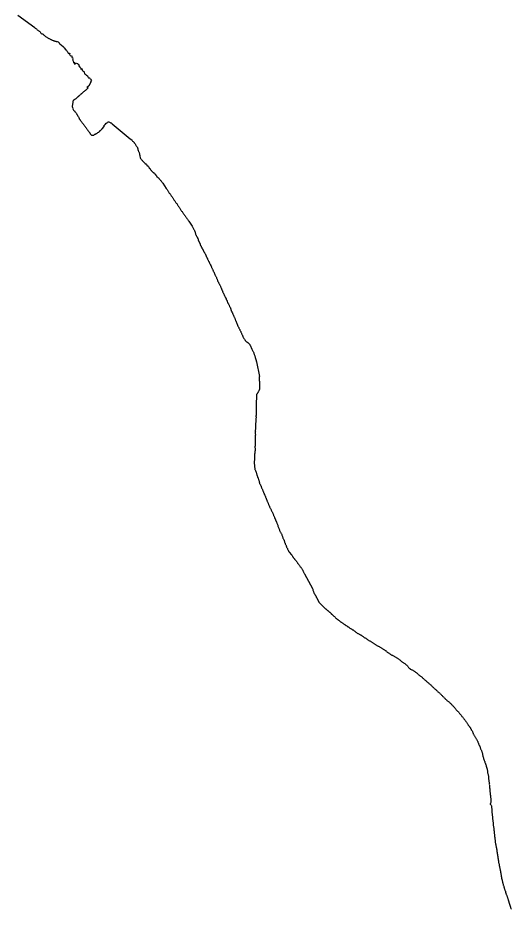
# Model space of a CAD drawing. Extents: x 226235 to 230811, y 317203 to 324386.
# Drawn here: x 228527 to 229522, y 318998 to 320794 of the extents above; entities that cross this region are included whole.
import ezdxf

# ---------------------------------------------------------------- set-up
doc = ezdxf.new("R2010")
doc.units = 0
doc.layers.add('LINE_FEATURE_', color=7, linetype='CONTINUOUS')

msp = doc.modelspace()

# ---------------------------------------------------------------- linework, layer by layer
at = {"layer": 'LINE_FEATURE_'}
msp.add_lwpolyline([(228527.181313, 320799.607355), (228561.185267, 320774.364979), (228561.993226, 320773.566031), (228563.651998, 320772.642466), (228564.5688, 320771.844926), (228565.491312, 320771.01032), (228566.344447, 320770.11689), (228567.298334, 320769.410141), (228568.305202, 320768.719577), (228569.385871, 320767.943903), (228570.377261, 320767.224865), (228571.302429, 320766.431975), (228572.298078, 320765.794915), (228572.768507, 320764.4169), (228573.487283, 320763.471051), (228574.501929, 320762.732706), (228575.579855, 320761.941957), (228576.982867, 320761.675655), (228578.090147, 320760.931121), (228578.929531, 320759.923854), (228579.997379, 320759.06893), (228580.971386, 320758.217577), (228582.105792, 320757.465844), (228583.013363, 320756.482497), (228584.44865, 320756.004558), (228585.449984, 320755.288436), (228586.451474, 320754.653757), (228587.434306, 320754.039645), (228588.426059, 320753.354557), (228589.383751, 320752.786504), (228590.537412, 320752.372682), (228591.476346, 320751.763165), (228592.473975, 320751.108982), (228593.564861, 320750.763162), (228594.494925, 320750.252768), (228595.247055, 320749.706939), (228596.194277, 320749.311858), (228597.246024, 320748.930043), (228598.215678, 320748.61723), (228599.0433, 320748.389782), (228599.884626, 320747.895066), (228600.674133, 320747.694626), (228601.288237, 320747.639726), (228601.600114, 320747.416355), (228602.061311, 320747.346866), (228602.795224, 320746.918519), (228603.649689, 320746.926592), (228604.223635, 320746.620783), (228604.801814, 320746.170953), (228605.312559, 320746.201394), (228605.631606, 320745.952106), (228606.123578, 320746.353729), (228606.70399, 320745.791685), (228607.256496, 320746.146187), (228608.060888, 320745.911729), (228608.763625, 320745.677207), (228609.16995, 320745.118245), (228609.434194, 320744.909054), (228609.572886, 320744.505643), (228610.233915, 320743.956294), (228610.593757, 320743.198162), (228610.970948, 320742.587599), (228611.587077, 320742.062671), (228611.973319, 320741.681276), (228618.609864, 320736.192995), (228619.12864, 320735.463574), (228619.725988, 320735.234536), (228620.031019, 320734.280686), (228621.087908, 320733.018854), (228621.275141, 320732.742396), (228622.343153, 320731.316383), (228622.889746, 320731.110305), (228623.759312, 320730.019991), (228624.256715, 320729.625675), (228624.966283, 320728.586592), (228625.980006, 320727.633138), (228626.926567, 320726.749285), (228627.44002, 320725.865488), (228627.695459, 320724.571758), (228628.435346, 320723.597575), (228628.450149, 320722.149184), (228631.136427, 320722.872862), (228632.236072, 320722.352767), (228631.479206, 320720.234467), (228632.324658, 320719.364963), (228633.028099, 320718.446335), (228633.706053, 320717.565485), (228635.300012, 320718.283061), (228636.249929, 320717.055476), (228635.797867, 320714.789589), (228636.487937, 320713.787857), (228637.854436, 320713.645022), (228637.503683, 320711.64155), (228637.820584, 320710.361674), (228638.266814, 320709.350697), (228638.399628, 320707.965298), (228638.858237, 320706.838152), (228639.157001, 320705.570644), (228639.477992, 320704.537231), (228639.716582, 320703.397638), (228642.295945, 320704.075556), (228641.647762, 320702.552468), (228641.505817, 320701.083025), (228645.636484, 320702.629038), (228646.8019, 320702.30228), (228648.370506, 320702.411291), (228648.541935, 320700.613939), (228649.794182, 320700.750276), (228649.91803, 320698.983844), (228651.183377, 320696.78081), (228651.964743, 320695.550145), (228650.440877, 320697.05652), (228653.896145, 320692.501604), (228654.492926, 320691.488985), (228655.144912, 320689.775764), (228656.042762, 320692.124278), (228656.882652, 320688.754108), (228657.753542, 320688.037472), (228658.423924, 320688.06734), (228659.166598, 320686.003856), (228659.994915, 320686.650175), (228660.854547, 320684.339834), (228661.55386, 320682.315132), (228662.193449, 320681.488678), (228663.973023, 320680.215515), (228664.863989, 320679.31693), (228665.606492, 320678.292601), (228666.666766, 320678.554351), (228667.572442, 320677.267545), (228668.08167, 320675.518016), (228668.881743, 320674.587536), (228669.986555, 320674.393877), (228670.668089, 320672.906745), (228671.553306, 320673.207095), (228672.329473, 320672.285235), (228673.266344, 320671.386571), (228674.208622, 320670.426315), (228674.802225, 320669.07109), (228675.468912, 320668.548283), (228674.044936, 320665.268376), (228674.14573, 320664.192708), (228670.325411, 320657.157439), (228670.047419, 320657.061596), (228669.32563, 320656.4781), (228668.764523, 320656.049317), (228668.345736, 320655.524548), (228668.231063, 320655.412177), (228668.304126, 320655.378278), (228666.587719, 320654.115374), (228667.086617, 320654.294878), (228667.572545, 320654.201389), (228668.373083, 320652.577493), (228667.807759, 320651.890162), (228667.187742, 320651.068217), (228666.39931, 320650.300733), (228665.913495, 320649.723956), (228665.253175, 320649.193554), (228664.363122, 320648.465626), (228663.712331, 320648.06713), (228662.983212, 320647.570778), (228662.269989, 320647.130186), (228661.536448, 320646.423501), (228660.860519, 320645.72569), (228659.900899, 320644.893808), (228659.061291, 320644.545144), (228658.351056, 320643.866306), (228657.520613, 320642.959374), (228656.770961, 320642.366406), (228655.925922, 320641.658288), (228655.049298, 320640.958624), (228654.68671, 320640.396731), (228653.908222, 320640.19206), (228653.469357, 320639.272742), (228652.721067, 320638.87499), (228652.431875, 320638.316913), (228651.735482, 320637.72616), (228650.7688, 320636.955419), (228650.272023, 320636.55678), (228649.599282, 320636.377632), (228649.275063, 320635.714457), (228648.623636, 320635.409848), (228648.517245, 320634.949213), (228648.055069, 320634.727894), (228647.731467, 320634.160544), (228647.182681, 320633.788106), (228646.599211, 320633.411144), (228646.104974, 320633.01566), (228645.5312, 320632.547083), (228645.079664, 320631.738045), (228644.324524, 320631.216941), (228643.777749, 320631.36272), (228643.164915, 320630.942014), (228642.61822, 320630.123854), (228641.880977, 320629.633076), (228641.324412, 320629.277653), (228640.80108, 320628.649363), (228640.099086, 320628.449842), (228639.821651, 320628.175362), (228639.462799, 320627.973365), (228639.262157, 320627.554654), (228638.872954, 320627.346837), (228638.561228, 320627.024756), (228638.385796, 320626.514989), (228638.015694, 320625.87706), (228638.097638, 320625.484102), (228637.829099, 320624.976458), (228637.997674, 320624.294198), (228636.741425, 320615.342147), (228637.053554, 320615.005518), (228637.223351, 320614.278113), (228637.552076, 320613.220379), (228638.044368, 320612.456806), (228638.451077, 320611.369799), (228638.426394, 320610.572883), (228638.705199, 320609.656922), (228638.996863, 320609.206101), (228639.495566, 320608.386893), (228640.053028, 320607.705549), (228640.675727, 320607.09658), (228641.207414, 320606.660005), (228641.666169, 320605.707628), (228642.27081, 320605.159007), (228642.943341, 320604.596184), (228643.484397, 320603.904365), (228644.13185, 320603.219718), (228644.912444, 320602.393358), (228645.382935, 320601.511896), (228646.058971, 320599.506063), (228646.651531, 320598.691661), (228647.229605, 320597.912832), (228647.675023, 320597.123673), (228648.201098, 320596.243307), (228648.798876, 320595.382464), (228649.332313, 320594.534791), (228649.870998, 320593.625769), (228650.434873, 320592.700113), (228650.772658, 320591.752036), (228651.122336, 320590.980341), (228651.30278, 320590.184064), (228651.97642, 320589.773789), (228652.542887, 320589.052226), (228653.073117, 320588.188212), (228653.70111, 320587.252678), (228654.224426, 320586.397878), (228654.781746, 320585.495066), (228655.423704, 320584.627308), (228655.977545, 320583.785631), (228656.585404, 320582.912715), (228657.279974, 320582.097543), (228658.088962, 320581.27632), (228658.913769, 320580.348509), (228659.685419, 320579.352043), (228660.304798, 320578.549937), (228660.967412, 320577.614516), (228661.660731, 320576.768645), (228662.304891, 320575.969119), (228662.912257, 320574.967033), (228663.610003, 320574.044867), (228664.426976, 320573.164489), (228665.198141, 320572.319299), (228665.972737, 320571.298259), (228666.644244, 320570.320276), (228667.167223, 320569.281573), (228667.684918, 320568.352712), (228668.380147, 320567.375739), (228669.022097, 320566.48704), (228669.609012, 320565.625222), (228670.158584, 320564.884675), (228670.900534, 320563.980022), (228671.721557, 320562.990596), (228672.153275, 320562.219862), (228672.598239, 320561.416644), (228673.025803, 320560.773276), (228673.75649, 320559.752418), (228674.328665, 320559.137988), (228674.833601, 320558.636442), (228675.535163, 320557.980864), (228680.111674, 320557.851483), (228680.79908, 320558.453676), (228681.460953, 320559.349582), (228682.55029, 320559.525198), (228683.624779, 320560.010618), (228684.599468, 320560.131537), (228685.36822, 320560.799075), (228686.344546, 320561.100944), (228687.315029, 320561.490795), (228688.073073, 320562.235738), (228688.812434, 320562.955616), (228689.628942, 320563.602876), (228690.551549, 320564.064029), (228691.492521, 320564.912624), (228691.935754, 320565.386736), (228692.403817, 320565.935607), (228692.68215, 320566.304179), (228693.31529, 320566.507048), (228693.412825, 320567.162241), (228693.861785, 320567.240954), (228694.034441, 320567.508446), (228694.511745, 320567.571282), (228694.458745, 320567.788769), (228697.075559, 320570.743812), (228701.173378, 320575.093462), (228700.945306, 320575.942128), (228701.229254, 320576.71417), (228701.452722, 320577.690917), (228702.047172, 320578.205571), (228702.586539, 320578.620768), (228703.00594, 320579.226208), (228703.504378, 320579.625459), (228703.85277, 320580.00638), (228705.512216, 320581.662781), (228706.231275, 320582.138501), (228707.000966, 320582.89118), (228707.762953, 320583.680471), (228708.578357, 320584.24689), (228709.631909, 320584.41538), (228710.794945, 320584.300815), (228711.890225, 320583.850431), (228713.062875, 320583.342316), (228714.27696, 320582.884719), (228715.542404, 320582.265748), (228717.183707, 320580.367827), (228753.919829, 320550.129304), (228756.869298, 320548.470534), (228757.216414, 320547.782498), (228757.653715, 320546.686352), (228758.590637, 320545.82246), (228759.421985, 320545.098362), (228760.437398, 320544.286623), (228761.419414, 320543.240289), (228762.055089, 320542.235811), (228762.881902, 320541.235413), (228763.6319, 320540.327163), (228764.264296, 320539.22321), (228764.747988, 320538.225427), (228765.364449, 320537.292885), (228766.053929, 320536.377075), (228766.768983, 320535.498392), (228767.367632, 320534.590097), (228767.874126, 320533.676382), (228768.169348, 320532.709637), (228768.596308, 320531.763092), (228768.844862, 320530.70667), (228769.065742, 320529.587756), (228769.403495, 320528.293265), (228769.825447, 320527.534612), (228769.944558, 320526.691172), (228770.190072, 320525.792307), (228770.610513, 320524.818471), (228771.21077, 320523.930101), (228771.700376, 320522.924655), (228772.026717, 320521.866018), (228772.331686, 320520.887085), (228772.62774, 320519.891007), (228772.789602, 320518.916877), (228772.759504, 320518.051993), (228772.904228, 320517.274508), (228773.080599, 320516.568), (228773.007139, 320515.963169), (228773.612816, 320511.847274), (228774.22072, 320511.001519), (228774.975486, 320510.144897), (228775.840128, 320509.176227), (228776.785476, 320508.269266), (228777.721264, 320507.204349), (228778.578598, 320506.173185), (228779.503601, 320505.138156), (228780.474136, 320504.168851), (228781.393633, 320503.089105), (228782.311394, 320502.017987), (228783.418894, 320501.971476), (228784.221544, 320499.973878), (228785.364591, 320500.07038), (228786.338393, 320499.28911), (228786.971949, 320496.849395), (228787.930782, 320495.848421), (228789.120654, 320496.18951), (228789.962244, 320495.276744), (228790.745765, 320494.35361), (228791.271434, 320493.614886), (228791.951923, 320491.211916), (228793.1078, 320491.287062), (228793.860243, 320489.13606), (228794.914811, 320488.083484), (228795.848002, 320487.103981), (228796.741969, 320486.207035), (228797.627042, 320485.489395), (228798.306537, 320484.854913), (228798.655194, 320484.11319), (228799.100039, 320483.391404), (228799.736427, 320482.897976), (228800.345819, 320482.304417), (228800.885261, 320481.697147), (228801.659517, 320482.179999), (228802.473878, 320481.298878), (228803.31078, 320480.42972), (228803.762615, 320478.551191), (228804.440656, 320477.744206), (228805.335247, 320478.037067), (228805.944085, 320477.284056), (228806.409179, 320476.470154), (228806.873668, 320475.534971), (228807.420684, 320474.008574), (228808.251665, 320474.02362), (228808.892118, 320473.270931), (228809.714165, 320472.600876), (228810.523416, 320471.932385), (228811.213032, 320471.154054), (228811.772741, 320470.285086), (228812.535284, 320469.387217), (228813.386999, 320468.494281), (228814.300644, 320467.520536), (228815.146088, 320466.617132), (228816.053201, 320465.561643), (228816.861005, 320464.47394), (228817.630356, 320463.427375), (228818.124222, 320462.323972), (228818.898619, 320461.557423), (228819.641348, 320460.84236), (228826.503226, 320450.058201), (228827.301353, 320449.133817), (228828.198043, 320448.067702), (228828.92431, 320446.943542), (228829.705006, 320445.85441), (228830.511406, 320444.720782), (228831.127504, 320443.525291), (228831.708012, 320442.314608), (228832.444234, 320441.17889), (228833.399667, 320440.173425), (228834.320642, 320439.115433), (228835.179135, 320438.002913), (228835.945131, 320436.867138), (228836.667167, 320435.739896), (228837.308289, 320434.545626), (228838.077725, 320433.464147), (228838.895018, 320432.373976), (228839.733506, 320431.28023), (228840.503453, 320430.116944), (228841.228539, 320428.979764), (228841.945292, 320427.802315), (228842.714039, 320426.62981), (228843.426848, 320425.413517), (228844.113526, 320424.239938), (228844.890158, 320423.091021), (228845.715825, 320421.992184), (228846.600247, 320420.881769), (228847.561337, 320419.850665), (228848.326706, 320418.638428), (228849.102703, 320417.422617), (228849.812849, 320416.211271), (228850.603372, 320415.048274), (228851.364614, 320413.855763), (228852.216717, 320412.683926), (228853.048996, 320411.549735), (228853.814831, 320410.388525), (228854.571493, 320409.216465), (228855.241026, 320408.057016), (228855.967959, 320406.936742), (228856.681405, 320405.837776), (228857.486776, 320404.772077), (228858.339966, 320403.706809), (228859.093343, 320402.644705), (228859.768766, 320401.600998), (228860.28122, 320400.510395), (228860.941602, 320399.567267), (228861.558461, 320398.601774), (228862.454163, 320397.745457), (228863.20059, 320396.89346), (228863.790528, 320395.924857), (228864.390344, 320394.912072), (228864.957168, 320393.915983), (228865.764286, 320393.105705), (228866.334089, 320392.098975), (228866.94264, 320391.105601), (228867.68125, 320390.164871), (228868.36195, 320389.21283), (228869.016568, 320388.270216), (228869.728385, 320387.281981), (228870.386054, 320386.342272), (228871.013298, 320385.491772), (228871.708596, 320384.790193), (228872.219484, 320384.202131), (228878.923977, 320374.609628), (228882.318458, 320367.857601), (228882.648672, 320366.771759), (228883.065612, 320365.817106), (228883.549531, 320365.112038), (228884.119555, 320364.511037), (228884.177443, 320363.806897), (228884.259021, 320363.566413), (228884.676099, 320362.433041), (228884.814301, 320361.724106), (228884.962099, 320360.892321), (228885.342799, 320359.906405), (228885.518322, 320359.043237), (228885.621082, 320358.150163), (228885.895347, 320357.228142), (228886.434847, 320356.347789), (228886.966585, 320355.293896), (228887.423847, 320354.523431), (228887.854805, 320353.673148), (228888.35617, 320352.927483), (228888.840554, 320352.174278), (228889.213337, 320351.302809), (228889.622282, 320350.44265), (228890.177593, 320349.781954), (228890.475325, 320349.011228), (228890.692306, 320348.113324), (228890.89731, 320347.210995), (228894.733889, 320338.137497), (228894.661375, 320337.587423), (228894.925016, 320336.9794), (228895.171367, 320336.207857), (228895.640476, 320335.486714), (228896.183627, 320334.87748), (228896.568367, 320334.185709), (228896.606822, 320333.561303), (228897.012822, 320333.003345), (228897.19833, 320332.43557), (228897.571853, 320331.829371), (228897.95949, 320331.348346), (228898.247675, 320330.595449), (228898.431089, 320329.91244), (228898.976618, 320329.366718), (228899.409612, 320328.795634), (228899.699334, 320328.135195), (228900.218413, 320327.525057), (228900.666168, 320326.831106), (228900.94945, 320325.935072), (228901.177638, 320325.039323), (228901.73537, 320324.421646), (228902.249302, 320323.626538), (228902.454515, 320322.807515), (228902.877309, 320322.010124), (228903.377667, 320321.313567), (228903.651768, 320320.545833), (228904.149275, 320319.762018), (228904.696855, 320318.905991), (228905.243826, 320318.073237), (228905.688922, 320317.185693), (228906.068, 320316.272411), (228906.331666, 320315.290144), (228906.771922, 320314.421465), (228907.19051, 320313.502118), (228907.557579, 320312.601727), (228907.964217, 320311.725169), (228908.535039, 320310.854179), (228908.979834, 320309.947731), (228909.394682, 320309.070181), (228909.804429, 320308.114432), (228910.301282, 320307.135853), (228910.811662, 320306.141184), (228911.23443, 320305.188265), (228911.682064, 320304.237232), (228912.116952, 320303.280497), (228912.663392, 320302.40696), (228913.211096, 320301.520313), (228913.568575, 320300.611885), (228913.910947, 320299.659398), (228914.509519, 320298.822756), (228915.075961, 320297.964327), (228915.545035, 320297.133842), (228915.882496, 320296.177226), (228916.233211, 320295.127607), (228916.671242, 320294.187187), (228917.081574, 320293.208313), (228917.41694, 320292.341115), (228917.846956, 320291.372636), (228918.358587, 320290.364103), (228918.878234, 320289.395221), (228919.239261, 320288.5084), (228919.616101, 320287.54125), (228920.057532, 320286.627454), (228920.664306, 320285.742793), (228921.091769, 320284.781385), (228921.260565, 320283.826067), (228921.690869, 320282.888459), (228922.291148, 320282.010968), (228922.786137, 320281.141803), (228923.202891, 320280.251471), (228923.503194, 320279.244828), (228923.836098, 320278.194773), (228924.318627, 320277.178011), (228924.918181, 320276.227397), (228925.362387, 320275.203503), (228925.819436, 320274.10579), (228926.341404, 320273.04664), (228927.030834, 320272.041205), (228927.572769, 320270.99191), (228927.941288, 320269.932213), (228928.286568, 320268.887637), (228928.769916, 320267.787379), (228929.122539, 320266.725276), (228929.441281, 320265.90655), (228929.687033, 320264.9711), (228929.935209, 320264.029156), (228930.51685, 320263.165324), (228930.97462, 320262.293947), (228931.436837, 320261.392994), (228931.944089, 320260.435837), (228932.452547, 320259.407269), (228932.97411, 320258.454418), (228933.543624, 320257.553348), (228933.943056, 320256.601128), (228934.416209, 320255.652691), (228934.92197, 320254.680839), (228935.511749, 320253.716822), (228935.898066, 320252.692643), (228936.197425, 320251.64155), (228936.490338, 320250.639085), (228936.966422, 320249.666738), (228937.525289, 320248.652049), (228937.978501, 320247.683211), (228938.289855, 320246.754381), (228938.756439, 320245.923624), (228939.256079, 320244.967201), (228939.593523, 320243.952603), (228939.940688, 320242.973257), (228940.325164, 320241.911128), (228940.700371, 320240.877205), (228941.262527, 320239.969738), (228941.727849, 320239.076425), (228942.227762, 320238.236667), (228942.600848, 320237.279112), (228943.077559, 320236.393278), (228943.379241, 320235.447354), (228943.675004, 320234.686656), (228944.069773, 320233.896039), (228944.672383, 320233.191794), (228945.02271, 320232.346922), (228945.18288, 320231.59169), (228945.451097, 320230.914134), (228945.77727, 320230.387347), (228946.228805, 320229.802445), (228946.780675, 320229.266857), (228947.228625, 320228.550948), (228947.250534, 320227.741572), (228947.530634, 320226.910362), (228948.057122, 320226.122386), (228948.510785, 320225.373883), (228948.747187, 320224.58827), (228948.986747, 320223.708828), (228949.231808, 320223.015788), (228949.442529, 320222.352418), (228949.617314, 320221.527568), (228950.102663, 320220.841786), (228950.549761, 320220.143337), (228950.875973, 320219.484133), (228951.374252, 320218.715145), (228951.772625, 320217.891455), (228952.008366, 320217.126862), (228952.430841, 320216.29294), (228952.943378, 320215.433774), (228953.338815, 320214.436048), (228953.610145, 320213.549593), (228954.005022, 320212.634372), (228954.58772, 320211.68491), (228955.239706, 320210.765152), (228955.677817, 320209.724543), (228956.045369, 320208.661672), (228956.385534, 320207.609811), (228956.86332, 320206.690306), (228956.906282, 320205.709409), (228957.216566, 320204.851217), (228957.609817, 320204.165842), (228957.95566, 320203.287113), (228958.504571, 320202.40915), (228958.913751, 320201.465566), (228959.195681, 320200.527383), (228959.680094, 320199.619453), (228960.283215, 320198.712711), (228960.667813, 320197.790371), (228960.91695, 320196.806419), (228961.319224, 320195.89966), (228961.814946, 320195.094488), (228962.30755, 320194.129376), (228962.644062, 320193.059964), (228962.95541, 320192.117231), (228963.490377, 320191.071593), (228963.999255, 320190.12885), (228964.482833, 320189.184601), (228964.807163, 320188.192486), (228965.157333, 320187.208789), (228965.574484, 320186.175383), (228966.009047, 320185.15931), (228966.190103, 320184.153191), (228966.530248, 320183.162803), (228967.0592, 320182.233471), (228967.556836, 320181.383595), (228967.913187, 320180.523465), (228968.055947, 320179.74431), (228968.454298, 320178.937413), (228968.912692, 320178.072967), (228969.245831, 320177.155056), (228969.537536, 320176.260966), (228969.943273, 320175.404621), (228970.396323, 320174.528997), (228970.775871, 320173.734537), (228971.040196, 320172.841375), (228971.538235, 320171.980173), (228972.148841, 320171.07563), (228972.585834, 320170.091723), (228973.035441, 320169.020945), (228973.491745, 320167.95133), (228973.983666, 320166.9689), (228974.573773, 320165.959361), (228975.040362, 320164.98328), (228975.486546, 320164.004809), (228975.93842, 320162.988348), (228976.462929, 320161.998161), (228976.973674, 320160.98047), (228977.522835, 320159.966771), (228977.947153, 320158.865563), (228978.323705, 320157.775525), (228978.877003, 320156.652446), (228979.496953, 320155.651882), (228980.00795, 320154.597261), (228980.414522, 320153.507447), (228980.775966, 320152.379478), (228981.198066, 320151.321607), (228981.701992, 320150.348856), (228982.350575, 320149.349274), (228982.909102, 320148.371111), (228983.432631, 320147.368007), (228983.985987, 320146.443293), (228984.590746, 320145.688874), (228985.204949, 320144.95511), (228985.850911, 320144.178367), (228986.313973, 320143.386983), (228986.991497, 320142.699589), (228987.741523, 320142.224026), (228988.311898, 320141.705866), (228988.84804, 320141.374768), (228989.477807, 320141.038297), (228989.777283, 320140.557379), (228989.92547, 320140.546011), (228989.931215, 320140.529572), (228990.111923, 320140.446987), (228990.561212, 320139.915706), (228991.25989, 320139.280127), (228992.170415, 320138.571626), (228993.096299, 320137.695691), (228993.976167, 320136.740908), (228994.645461, 320135.93625), (228995.089692, 320135.28449), (228995.572028, 320134.816724), (228995.709862, 320134.780674), (228999.066327, 320126.629916), (228999.834817, 320125.500149), (229000.558636, 320124.22704), (229001.195822, 320122.891972), (229001.711169, 320121.620647), (229002.187982, 320120.549947), (229002.718681, 320119.214411), (229002.935485, 320117.934617), (229003.355851, 320116.828345), (229003.856189, 320115.636455), (229004.342403, 320114.492968), (229004.876382, 320113.34526), (229005.340605, 320112.278695), (229005.643148, 320111.20305), (229005.788072, 320110.150931), (229005.910795, 320109.142371), (229006.07009, 320108.161886), (229006.406198, 320107.238476), (229006.842369, 320106.28998), (229007.181402, 320105.374364), (229007.473028, 320104.378668), (229007.730309, 320103.476635), (229007.95503, 320102.167033), (229008.214402, 320101.440656), (229008.121752, 320102.061064), (229008.090465, 320100.917536), (229014.42538, 320071.630251), (229013.52569, 320071.377321), (229013.573242, 320070.020388), (229013.610356, 320068.795586), (229013.72082, 320067.584521), (229013.886235, 320066.380246), (229013.808401, 320065.221294), (229013.77216, 320064.267385), (229014.069282, 320063.080386), (229014.308036, 320062.125429), (229014.177298, 320060.981634), (229014.107486, 320059.839402), (229014.241767, 320058.756734), (229014.319307, 320057.646079), (229014.22538, 320056.536447), (229014.245129, 320055.410285), (229014.394399, 320054.390472), (229014.290967, 320053.330633), (229014.145097, 320052.354545), (229014.237934, 320051.482293), (229014.262283, 320050.479377), (229014.294979, 320049.688733), (229014.516443, 320048.925121), (229014.512099, 320048.159514), (229014.473928, 320047.297745), (229014.435761, 320046.432006), (229014.197151, 320045.556519), (229013.810129, 320044.79803), (229013.693621, 320043.862533), (229013.271746, 320043.020069), (229012.784074, 320042.352572), (229012.45398, 320041.625361), (229012.068143, 320040.75029), (229011.701104, 320039.908569), (229011.302743, 320039.054111), (229010.906797, 320038.328308), (229010.323352, 320037.929629), (229009.768403, 320037.312452), (229009.39148, 320036.500689), (229009.003191, 320035.82071), (229008.561579, 320035.187836), (229008.375552, 320034.407004), (229008.231561, 320033.552695), (229008.077314, 320032.706236), (229008.049863, 320031.726618), (229008.198068, 320030.673319), (229008.213986, 320029.519618), (229008.183706, 320028.396219), (229008.244698, 320027.309783), (229008.1668, 320026.238134), (229008.14075, 320025.216996), (229008.131937, 320024.225604), (229008.006047, 320023.153791), (229007.844313, 320022.202056), (229007.852214, 320021.257171), (229007.894537, 320020.437408), (229007.809027, 320019.535262), (229007.846343, 320018.659857), (229007.949287, 320017.693544), (229007.835805, 320016.886268), (229007.675985, 320016.252927), (229007.681728, 320015.473475), (229007.628321, 320014.743328), (229007.675016, 320013.998211), (229007.782999, 320013.422652), (229007.761694, 320012.762596), (229007.82826, 320012.117809), (229007.938843, 320011.409276), (229007.849761, 320010.656612), (229007.740812, 320010.195212), (229007.810832, 320009.699973), (229007.65064, 320008.977845), (229007.415916, 320008.183572), (229007.477981, 320007.353883), (229007.678732, 320006.495432), (229007.768115, 320005.62482), (229007.748948, 320004.70172), (229007.78452, 320003.767001), (229007.777177, 320002.825793), (229007.629138, 320001.824022), (229007.54461, 320000.806335), (229007.635379, 319999.848744), (229007.674313, 319998.939367), (229007.568642, 319998.103233), (229007.603404, 319997.200104), (229007.692431, 319996.143131), (229007.615221, 319995.519677), (229007.58612, 319994.628394), (229007.562403, 319993.701676), (229007.374401, 319993.073849), (229007.259522, 319992.17789), (229007.260666, 319991.087699), (229007.46496, 319990.145507), (229007.483267, 319989.056112), (229007.43661, 319988.054137), (229007.2166, 319987.053348), (229007.191442, 319985.981043), (229007.288272, 319984.997315), (229007.244198, 319984.011823), (229007.068541, 319982.986775), (229007.065803, 319981.951354), (229007.105337, 319980.862136), (229006.974766, 319979.858868), (229006.702543, 319978.7582), (229006.55968, 319977.673952), (229006.622746, 319976.549023), (229006.656348, 319975.515277), (229006.55754, 319974.548328), (229006.465055, 319973.590366), (229006.453111, 319972.476464), (229006.482624, 319971.443574), (229006.466186, 319970.425039), (229006.337731, 319969.380345), (229006.301737, 319968.241039), (229006.379953, 319967.051094), (229006.243908, 319965.922751), (229006.146921, 319964.796563), (229005.956741, 319963.668454), (229005.867383, 319962.530136), (229005.911536, 319961.366303), (229006.027561, 319960.192287), (229005.963439, 319959.070074), (229005.972777, 319957.995517), (229005.880494, 319956.886226), (229005.945729, 319955.703666), (229006.12235, 319954.557847), (229006.030349, 319953.521424), (229005.906027, 319952.581988), (229005.939007, 319951.506783), (229005.810839, 319950.357351), (229005.864607, 319949.268881), (229005.857147, 319948.187859), (229005.816451, 319947.125939), (229005.732118, 319946.001716), (229005.850515, 319944.814058), (229005.788541, 319943.681168), (229005.653507, 319942.590658), (229005.619906, 319941.423351), (229005.6775, 319940.249182), (229005.806783, 319939.069195), (229005.809796, 319937.923784), (229005.758097, 319936.756319), (229005.571601, 319935.619735), (229005.488078, 319934.544185), (229005.514609, 319933.52277), (229005.545474, 319932.561475), (229005.492046, 319931.433645), (229005.229985, 319930.387862), (229005.185505, 319929.329999), (229005.292768, 319928.342184), (229005.454541, 319927.292006), (229005.642236, 319926.253264), (229005.567151, 319925.196961), (229005.515562, 319924.151179), (229005.57749, 319923.227035), (229005.508117, 319922.097774), (229005.320825, 319921.113305), (229005.165052, 319920.069049), (229005.089289, 319918.950172), (229005.04659, 319917.854789), (229004.859928, 319916.718008), (229004.60982, 319915.64381), (229004.457709, 319914.551833), (229004.411814, 319913.474531), (229004.513362, 319912.422386), (229004.496232, 319911.361242), (229004.438355, 319910.42404), (229004.350135, 319909.39774), (229004.320454, 319908.38), (229004.240163, 319907.320519), (229004.042455, 319906.370317), (229004.128964, 319905.325883), (229004.20536, 319904.195968), (229004.183146, 319903.129735), (229004.084016, 319902.128951), (229003.965428, 319901.055368), (229004.001436, 319899.887096), (229003.990635, 319898.760002), (229004.001201, 319897.657221), (229003.964897, 319896.561399), (229003.945115, 319895.398446), (229004.024333, 319894.345423), (229004.148002, 319893.127271), (229004.156871, 319891.949755), (229004.061975, 319890.792979), (229004.160665, 319889.666981), (229004.369133, 319888.559069), (229004.775978, 319887.453059), (229005.066207, 319886.360957), (229005.167816, 319885.294459), (229005.276127, 319884.247611), (229005.628982, 319883.182372), (229006.095211, 319882.194636), (229006.619364, 319881.235558), (229007.062496, 319880.216186), (229007.409125, 319879.192443), (229007.763135, 319878.18929), (229008.058217, 319877.058163), (229008.280165, 319876.04469), (229008.624977, 319875.116523), (229008.909479, 319874.017259), (229009.266342, 319872.972725), (229009.705271, 319872.120653), (229009.99623, 319871.137384), (229010.210202, 319870.13042), (229010.555234, 319869.066124), (229011.062963, 319868.037446), (229011.57501, 319867.076209), (229011.901905, 319865.996211), (229012.124706, 319864.908329), (229012.415916, 319863.803148), (229012.817621, 319862.802017), (229013.245556, 319861.763577), (229013.446132, 319860.702062), (229013.642533, 319859.638467), (229013.968431, 319858.608281), (229014.353128, 319857.661678), (229014.493702, 319856.779347), (229014.753895, 319855.870242), (229015.210578, 319854.980438), (229015.845755, 319854.208861), (229016.408582, 319853.238255), (229016.700206, 319852.29199), (229017.058134, 319851.283157), (229017.53011, 319850.320987), (229018.003161, 319849.269084), (229018.265172, 319848.236122), (229018.632849, 319847.247029), (229019.121295, 319846.182783), (229019.661605, 319845.209391), (229020.140405, 319844.142495), (229020.505432, 319843.103405), (229020.948393, 319842.036531), (229021.302277, 319841.007493), (229021.82557, 319839.926941), (229022.382733, 319838.878946), (229022.808917, 319837.723225), (229023.105385, 319836.674974), (229023.503862, 319835.734823), (229023.949701, 319834.804986), (229024.486978, 319833.879137), (229025.012474, 319832.810545), (229025.452138, 319831.691816), (229025.8713, 319830.566741), (229026.370616, 319829.498446), (229026.796144, 319828.490692), (229027.208978, 319827.379554), (229027.561389, 319826.310573), (229027.948251, 319825.078106), (229028.293473, 319823.973021), (229028.87165, 319823.019928), (229029.375698, 319822.032649), (229029.73072, 319820.999033), (229030.086473, 319819.835431), (229030.464522, 319818.731563), (229031.017537, 319817.710934), (229031.5675, 319816.645983), (229031.998543, 319815.621944), (229032.432104, 319814.504413), (229032.895878, 319813.37812), (229033.427644, 319812.220375), (229033.936928, 319811.112757), (229034.45816, 319810.036447), (229034.894809, 319808.872096), (229035.372074, 319807.618256), (229035.94499, 319806.452323), (229036.568383, 319805.309752), (229037.121088, 319804.211498), (229037.726386, 319803.111144), (229038.217714, 319801.968036), (229038.599276, 319800.849695), (229039.172736, 319799.766199), (229039.836669, 319798.720984), (229040.42611, 319797.510776), (229040.972364, 319796.395687), (229041.477008, 319795.226273), (229041.984032, 319794.059346), (229042.408782, 319792.894087), (229042.855434, 319791.799871), (229043.424229, 319790.667827), (229043.990032, 319789.519765), (229044.509562, 319788.403843), (229044.94112, 319787.245084), (229048.72101, 319778.223938), (229049.071645, 319777.046945), (229049.498994, 319775.843279), (229049.994083, 319774.622993), (229050.601824, 319773.413379), (229051.103842, 319772.225297), (229051.45115, 319771.038804), (229051.710572, 319769.82885), (229052.146006, 319768.654243), (229052.705258, 319767.468144), (229053.145611, 319766.240068), (229053.558272, 319765.007022), (229053.96099, 319763.834945), (229054.451663, 319762.592936), (229054.944386, 319761.338931), (229055.442786, 319760.051101), (229055.994118, 319758.834271), (229056.714287, 319757.676158), (229057.399311, 319756.609525), (229058.133216, 319755.463636), (229058.706753, 319754.299487), (229059.137536, 319753.111756), (229059.59315, 319751.90039), (229060.146142, 319750.683541), (229060.65375, 319749.503004), (229060.982111, 319748.328889), (229061.322416, 319747.158626), (229061.770035, 319746.049406), (229062.337632, 319744.8756), (229062.921334, 319743.737633), (229063.458884, 319742.646485), (229063.943513, 319741.485311), (229064.339488, 319740.319), (229064.668022, 319739.080728), (229065.077009, 319737.852895), (229065.582759, 319736.713908), (229065.954595, 319735.473831), (229066.302328, 319734.373792), (229066.655097, 319733.243208), (229067.270356, 319732.184194), (229067.857463, 319731.059636), (229068.410105, 319730.038601), (229068.842682, 319729.017199), (229069.169801, 319727.927592), (229069.536786, 319726.8229), (229070.035894, 319725.763228), (229070.551233, 319724.769088), (229070.953799, 319723.762162), (229071.319525, 319722.847076), (229071.912693, 319721.903764), (229072.348546, 319720.996787), (229072.74868, 319720.22236), (229073.027459, 319719.421394), (229073.450992, 319718.740128), (229073.979249, 319718.35295), (229074.353083, 319717.699227), (229079.12091, 319712.187483), (229079.685883, 319711.527339), (229080.183245, 319710.706371), (229080.68289, 319709.817163), (229081.245809, 319709.124203), (229081.882654, 319708.467635), (229082.224761, 319707.756656), (229082.558853, 319707.026583), (229083.233731, 319706.473068), (229083.905962, 319705.8258), (229084.340108, 319705.071727), (229084.757, 319704.333731), (229085.298637, 319703.672827), (229085.880136, 319703.040749), (229086.47444, 319702.364017), (229087.019311, 319701.560128), (229087.641573, 319700.726652), (229088.477432, 319699.89647), (229089.283072, 319699.063196), (229089.863756, 319698.24896), (229090.469567, 319697.318031), (229090.889857, 319696.393386), (229091.296731, 319695.53549), (229091.851131, 319694.813377), (229092.574116, 319694.174963), (229093.374868, 319693.524471), (229094.048355, 319692.685446), (229094.680643, 319691.640496), (229095.354599, 319690.585046), (229095.947221, 319689.529917), (229096.694342, 319688.400993), (229097.539864, 319687.379002), (229098.262738, 319686.334272), (229098.956839, 319685.307279), (229099.570898, 319684.294521), (229100.198671, 319683.325846), (229100.860088, 319682.31705), (229101.54426, 319681.348401), (229102.104017, 319680.334428), (229102.53008, 319679.237796), (229102.91892, 319678.141853), (229103.455853, 319677.043653), (229104.107095, 319675.960865), (229104.667363, 319675.085244), (229105.261688, 319673.769835), (229121.251788, 319644.317897), (229121.638981, 319643.281465), (229122.00397, 319642.193247), (229122.175928, 319641.003698), (229122.524491, 319639.933031), (229123.024227, 319638.723184), (229123.371611, 319637.57591), (229123.784306, 319636.514308), (229124.24756, 319635.485984), (229124.715795, 319634.49835), (229125.263798, 319633.633858), (229125.837376, 319632.910121), (229126.280649, 319632.022596), (229126.914781, 319631.147121), (229127.459593, 319630.496375), (229127.826003, 319629.676616), (229128.228716, 319628.863539), (229128.548465, 319628.025622), (229128.795869, 319627.219126), (229129.126385, 319626.440961), (229129.747305, 319625.73609), (229130.291566, 319624.894988), (229130.475384, 319624.132978), (229130.908722, 319623.664899), (229131.049978, 319623.062923), (229131.418733, 319622.517794), (229131.735773, 319621.838911), (229131.93889, 319621.100331), (229132.395523, 319620.468983), (229132.728287, 319619.843465), (229133.08733, 319619.096182), (229133.57415, 319618.379368), (229134.051429, 319617.736742), (229134.247953, 319617.120388), (229134.432536, 319616.881532), (229134.376429, 319616.829907), (229134.400386, 319616.759662), (229134.34083, 319616.752781), (229146.742269, 319604.396755), (229147.303377, 319603.790424), (229147.954722, 319603.304024), (229148.50422, 319602.728076), (229149.164782, 319602.137809), (229149.843383, 319601.667853), (229150.347208, 319601.197575), (229150.925789, 319600.762577), (229151.586075, 319600.393265), (229152.152401, 319599.880599), (229152.740456, 319599.320589), (229153.405453, 319598.872533), (229153.955509, 319598.295129), (229154.640319, 319597.60266), (229155.297958, 319597.066254), (229155.993871, 319596.534827), (229156.654616, 319595.843059), (229157.431723, 319595.233213), (229158.250122, 319594.778358), (229158.676892, 319594.05004), (229159.189118, 319593.323033), (229159.730407, 319592.79464), (229160.31722, 319592.51636), (229160.916228, 319591.975814), (229161.666725, 319591.453206), (229162.533189, 319590.953964), (229163.255392, 319590.272722), (229163.912071, 319589.542613), (229164.568942, 319588.685322), (229165.372245, 319587.967059), (229166.077371, 319587.230527), (229166.711598, 319586.437645), (229167.486343, 319585.661478), (229168.04728, 319584.956278), (229168.504789, 319584.600566), (229169.081732, 319584.126592), (229169.827641, 319583.895695), (229170.47752, 319583.405679), (229170.834897, 319582.588266), (229171.545116, 319582.236693), (229172.381108, 319581.820597), (229173.099368, 319581.190064), (229173.881448, 319580.606042), (229174.785396, 319580.078655), (229175.59216, 319579.478454), (229176.351491, 319578.811053), (229177.121845, 319578.150034), (229177.964637, 319577.569784), (229178.832028, 319576.91213), (229179.631123, 319576.330606), (229180.484498, 319575.658722), (229181.349101, 319575.050667), (229182.283383, 319574.499817), (229183.222697, 319573.907229), (229184.08645, 319573.297523), (229184.837753, 319572.618354), (229185.579001, 319572.048514), (229186.356188, 319571.737402), (229187.104386, 319571.128745), (229187.80048, 319570.531021), (229188.669329, 319570.146594), (229189.438226, 319569.609732), (229190.213345, 319569.024322), (229191.089205, 319568.528317), (229191.984652, 319568.096765), (229192.784437, 319567.521136), (229193.633022, 319566.911952), (229194.532632, 319566.370119), (229195.472477, 319565.866826), (229196.039568, 319565.168315), (229196.841894, 319564.536765), (229197.573223, 319564.001349), (229198.114328, 319563.841035), (229198.647038, 319563.573393), (229199.488359, 319563.099939), (229200.283821, 319562.708837), (229200.859503, 319562.236206), (229201.517564, 319561.64179), (229202.172748, 319561.215852), (229203.020638, 319560.843339), (229203.690285, 319560.20865), (229204.539996, 319559.536614), (229205.478939, 319559.074703), (229206.44856, 319558.671441), (229207.316453, 319558.077461), (229208.124642, 319557.314932), (229208.948208, 319556.631809), (229209.865655, 319555.951952), (229210.693039, 319555.295208), (229211.591083, 319554.555721), (229212.542251, 319553.971563), (229213.600929, 319553.509386), (229214.658584, 319553.06885), (229215.601368, 319552.555911), (229216.485609, 319552.039092), (229217.464688, 319551.382467), (229218.380493, 319550.800934), (229219.366846, 319550.318242), (229220.240327, 319549.699354), (229221.194181, 319549.063791), (229222.124919, 319548.456202), (229223.100548, 319547.831493), (229224.007484, 319547.223524), (229224.84038, 319546.524656), (229225.723893, 319545.844625), (229226.696904, 319545.271132), (229227.689539, 319544.790121), (229228.553136, 319544.117651), (229229.331276, 319543.421548), (229230.222583, 319542.84064), (229231.286949, 319542.291004), (229232.258374, 319541.683868), (229233.137469, 319541.041597), (229234.040634, 319540.375275), (229235.031608, 319539.758631), (229236.045172, 319539.207689), (229237.051575, 319538.675805), (229237.996457, 319538.11258), (229238.99741, 319537.456627), (229240.030293, 319536.77553), (229241.095319, 319536.11846), (229242.149439, 319535.628208), (229243.141884, 319534.990951), (229244.05133, 319534.283243), (229244.980718, 319533.619463), (229245.997759, 319532.950121), (229247.051581, 319532.344722), (229248.058036, 319531.789146), (229249.040672, 319531.142602), (229250.107249, 319530.485413), (229251.160121, 319529.850602), (229252.232122, 319529.18999), (229253.326505, 319528.587121), (229254.418693, 319528.026502), (229255.546582, 319527.432297), (229256.604472, 319526.831793), (229257.646239, 319526.181569), (229258.697296, 319525.435649), (229259.729833, 319524.858215), (229260.791146, 319524.212133), (229261.820192, 319523.450233), (229262.831601, 319522.71787), (229263.897354, 319522.056801), (229265.006123, 319521.50485), (229266.099753, 319521.006934), (229267.170775, 319520.404806), (229268.177689, 319519.644593), (229268.723386, 319519.127703), (229269.576507, 319518.553504), (229270.638165, 319517.914033), (229271.282105, 319517.156046), (229272.054813, 319516.310321), (229273.027405, 319515.518405), (229274.17704, 319515.010888), (229275.347002, 319514.485308), (229276.403637, 319513.846238), (229277.330693, 319513.042736), (229278.123471, 319512.177683), (229279.067641, 319511.435899), (229280.178171, 319510.910629), (229281.356463, 319510.45136), (229282.451163, 319509.833693), (229283.531631, 319509.292872), (229284.620212, 319508.681558), (229285.691511, 319508.03154), (229286.833766, 319507.35056), (229287.942961, 319506.748767), (229289.04827, 319506.09954), (229290.141435, 319505.468447), (229291.196297, 319504.865987), (229292.318503, 319504.271919), (229293.436641, 319503.555854), (229294.531017, 319502.746221), (229295.430502, 319501.939669), (229296.328634, 319501.13699), (229297.199928, 319500.422029), (229298.128714, 319499.721565), (229299.036693, 319499.022766), (229299.997083, 319498.319472), (229300.942231, 319497.590295), (229301.979648, 319496.8693), (229302.973136, 319496.084947), (229303.9782, 319495.414), (229305.056441, 319494.649), (229306.079304, 319493.88125), (229307.100372, 319493.154533), (229308.181259, 319492.41656), (229309.176584, 319491.623063), (229310.159801, 319490.825809), (229311.174887, 319490.01646), (229312.218091, 319489.423951), (229313.05542, 319488.570551), (229313.386891, 319487.561809), (229313.856996, 319486.485131), (229314.570083, 319485.491169), (229315.445646, 319484.592061), (229316.332018, 319483.788438), (229317.21015, 319482.983618), (229318.049974, 319482.211669), (229319.126619, 319481.647195), (229320.250147, 319481.269983), (229321.385523, 319480.890217), (229322.396022, 319480.425136), (229323.356167, 319479.916691), (229324.354978, 319479.355596), (229325.366369, 319478.736891), (229326.437711, 319478.132017), (229327.382056, 319477.389259), (229328.277852, 319476.669714), (229329.255994, 319476.02207), (229330.224859, 319475.312796), (229331.177651, 319474.590976), (229332.046685, 319473.839521), (229332.783172, 319473.03093), (229333.678252, 319472.304115), (229334.623356, 319471.494906), (229335.509966, 319470.689368), (229336.415388, 319469.958334), (229337.291468, 319469.121114), (229338.209753, 319468.331362), (229339.172167, 319467.568455), (229340.164607, 319466.815459), (229341.20888, 319466.169422), (229342.22795, 319465.539555), (229343.151155, 319464.705304), (229343.938185, 319463.812323), (229344.772085, 319462.954943), (229345.638754, 319462.125737), (229346.634983, 319461.382052), (229347.620172, 319460.664089), (229348.527518, 319459.881762), (229349.400512, 319459.018881), (229350.296055, 319458.157157), (229351.282921, 319457.343554), (229352.277633, 319456.583352), (229353.150368, 319455.802267), (229354.113248, 319455.026583), (229355.04828, 319454.190546), (229355.921851, 319453.354563), (229356.86545, 319452.587678), (229357.874442, 319451.81477), (229358.755691, 319450.933346), (229359.651806, 319450.122269), (229360.55815, 319449.238126), (229361.429902, 319448.362244), (229362.345773, 319447.50066), (229363.265115, 319446.698117), (229364.185759, 319445.910408), (229365.08662, 319444.999031), (229365.910827, 319444.053701), (229366.804374, 319443.145795), (229367.796781, 319442.357018), (229368.868974, 319441.575118), (229369.748537, 319440.723026), (229370.571172, 319439.87954), (229371.418881, 319439.02065), (229372.33085, 319438.217783), (229373.351748, 319437.362566), (229374.265519, 319436.544671), (229375.199685, 319435.782737), (229376.130658, 319435.040955), (229377.084994, 319434.193526), (229377.918524, 319433.257907), (229378.828551, 319432.389656), (229379.865981, 319431.556446), (229380.76964, 319430.608713), (229381.607479, 319429.61369), (229382.399342, 319428.665722), (229383.278481, 319427.791536), (229384.194871, 319426.918473), (229385.177491, 319426.072597), (229386.112507, 319425.229802), (229386.973069, 319424.323991), (229387.840056, 319423.386361), (229388.764218, 319422.471584), (229389.68534, 319421.588427), (229390.64206, 319420.740218), (229391.591739, 319419.8413), (229392.385341, 319418.974731), (229393.27131, 319418.160251), (229394.193019, 319417.33076), (229395.210695, 319416.636596), (229396.25341, 319415.913368), (229397.261887, 319415.154603), (229398.205403, 319414.343006), (229399.041207, 319413.46463), (229399.842833, 319412.558644), (229400.716432, 319411.609145), (229401.539773, 319410.74585), (229402.428677, 319409.894186), (229403.365623, 319409.078543), (229404.274288, 319408.231558), (229405.083322, 319407.365682), (229405.85547, 319406.448666), (229406.622971, 319405.49193), (229407.439561, 319404.579975), (229408.295148, 319403.787413), (229409.22238, 319402.844493), (229409.815841, 319402.016387), (229410.36519, 319401.195538), (229410.885683, 319400.312266), (229411.589556, 319399.424281), (229412.374655, 319398.652112), (229413.14799, 319397.978444), (229413.896926, 319397.271218), (229414.665467, 319396.480335), (229415.451389, 319395.628029), (229416.255583, 319394.761443), (229417.007535, 319393.895861), (229417.793567, 319392.884484), (229418.533486, 319391.857812), (229419.453705, 319390.876372), (229420.324508, 319389.950982), (229421.186047, 319389.000062), (229421.983488, 319387.882282), (229422.626015, 319386.836884), (229423.351484, 319385.888534), (229424.175009, 319384.899636), (229424.943644, 319383.811108), (229425.769176, 319382.91133), (229426.574474, 319381.95768), (229427.314115, 319380.913368), (229428.058021, 319379.886091), (229428.836024, 319378.711537), (229429.503357, 319377.633422), (229430.249139, 319376.612594), (229431.016374, 319375.683506), (229431.605004, 319374.820657), (229432.213394, 319373.885027), (229432.91396, 319372.895943), (229433.639944, 319371.859895), (229434.283015, 319370.892203), (229434.86157, 319370.025973), (229435.316868, 319369.20175), (229435.64156, 319368.481068), (229436.184979, 319367.977069), (229436.550653, 319367.465146), (229436.934746, 319367.000497), (229437.581584, 319366.52845), (229437.876874, 319365.85037), (229438.349248, 319365.091321), (229438.941951, 319364.369968), (229439.496339, 319363.554451), (229439.943597, 319362.667583), (229440.386048, 319361.714135), (229440.886696, 319360.859691), (229441.463995, 319360.003087), (229441.954019, 319359.134768), (229442.4151, 319358.193456), (229443.012899, 319357.361862), (229443.555142, 319356.4807), (229443.869301, 319355.524045), (229444.211841, 319354.64297), (229444.555929, 319353.760512), (229444.929964, 319352.86384), (229445.358887, 319351.905107), (229445.92258, 319350.827613), (229446.643604, 319349.726736), (229447.302191, 319348.613743), (229447.920793, 319347.403766), (229448.586086, 319346.259638), (229449.243079, 319345.109603), (229449.776276, 319343.940354), (229450.397952, 319342.780974), (229451.06923, 319341.711804), (229451.863494, 319340.626438), (229452.56871, 319339.496102), (229453.205297, 319338.340827), (229453.736226, 319337.131587), (229454.265152, 319335.896582), (229454.827532, 319334.715684), (229455.355454, 319333.658522), (229455.785907, 319332.504134), (229456.141706, 319331.407895), (229456.485633, 319330.421926), (229456.901835, 319329.394993), (229457.224217, 319328.555073), (229457.46802, 319328.275146), (229457.640179, 319327.89813), (229458.17178, 319327.421178), (229458.363482, 319326.74268), (229458.673964, 319325.915719), (229458.968527, 319325.075714), (229459.07783, 319324.154629), (229459.303133, 319323.256943), (229459.703355, 319322.333951), (229460.08326, 319321.345085), (229460.586332, 319320.312698), (229461.107738, 319319.346968), (229461.658233, 319318.345697), (229462.246058, 319317.29164), (229462.651649, 319316.223838), (229462.908215, 319315.14355), (229463.120879, 319314.103389), (229463.425499, 319313.053144), (229463.729776, 319312.002092), (229463.85036, 319310.967748), (229463.878453, 319310.024388), (229464.009122, 319309.158813), (229464.451401, 319308.218002), (229464.765739, 319307.213644), (229464.988337, 319306.198504), (229465.214004, 319305.319589), (229465.563639, 319304.451525), (229465.809643, 319303.515737), (229465.928951, 319302.567675), (229466.195465, 319301.568865), (229466.65346, 319300.657913), (229466.864488, 319299.808218), (229467.156034, 319298.814403), (229467.48075, 319297.765028), (229467.899844, 319296.753921), (229468.394288, 319295.774617), (229468.73233, 319294.830882), (229469.019665, 319293.806654), (229469.321195, 319292.844989), (229469.79873, 319291.866021), (229470.091183, 319290.855637), (229470.387832, 319289.890506), (229470.707302, 319288.903469), (229471.164665, 319287.89374), (229471.517156, 319286.957278), (229471.630979, 319286.02572), (229471.90498, 319284.990275), (229472.337925, 319283.989903), (229472.696842, 319282.955474), (229472.888433, 319281.976858), (229473.167356, 319280.949238), (229473.369939, 319279.887505), (229473.691159, 319278.841569), (229474.041473, 319277.791283), (229474.23779, 319276.681768), (229474.288845, 319275.55188), (229474.263558, 319274.310341), (229474.275239, 319273.134368), (229474.63258, 319271.993407), (229475.058873, 319270.830235), (229475.330557, 319269.612022), (229475.510497, 319268.355893), (229475.814394, 319267.151707), (229476.047388, 319265.943705), (229476.247273, 319264.744088), (229476.250858, 319263.646696), (229476.284378, 319262.632046), (229476.271287, 319261.441767), (229476.353447, 319260.309092), (229476.552257, 319259.194935), (229476.770297, 319257.950473), (229476.871746, 319256.759089), (229477.006802, 319255.548435), (229477.301139, 319254.315996), (229477.552772, 319253.026165), (229477.767148, 319251.813387), (229477.776606, 319250.618208), (229477.75862, 319249.441885), (229477.819545, 319248.301008), (229477.903759, 319247.112001), (229478.084265, 319245.947431), (229478.222272, 319244.789057), (229478.337294, 319243.584149), (229478.372999, 319242.475212), (229478.499862, 319241.376839), (229478.753543, 319240.212562), (229478.791737, 319239.133414), (229478.739488, 319238.041339), (229478.686534, 319236.926552), (229478.799348, 319235.828716), (229479.109687, 319234.678542), (229479.25398, 319233.580721), (229479.324753, 319232.455289), (229479.462364, 319231.363624), (229479.644655, 319230.208345), (229479.762168, 319229.049866), (229479.804787, 319227.89998), (229479.853985, 319226.77976), (229479.970391, 319225.643109), (229480.091909, 319224.562939), (229480.411073, 319223.382872), (229480.55033, 319222.262824), (229480.606616, 319221.118994), (229480.699909, 319219.951364), (229480.886923, 319218.78338), (229480.988178, 319217.575138), (229480.991405, 319216.38251), (229480.880417, 319215.256837), (229480.763209, 319214.174899), (229480.633686, 319213.057267), (229480.388632, 319212.043286), (229480.048588, 319211.158842), (229479.605272, 319210.564135), (229479.73568, 319209.855029), (229480.298787, 319209.283811), (229480.934282, 319208.54283), (229481.426959, 319207.633755), (229481.832691, 319206.629758), (229482.095462, 319205.605698), (229482.157593, 319204.610806), (229482.195755, 319203.537754), (229482.381586, 319202.490636), (229482.551277, 319201.360512), (229482.536329, 319200.309456), (229482.601031, 319199.244009), (229482.711917, 319198.132602), (229482.788854, 319196.990743), (229482.963669, 319195.908151), (229483.046127, 319194.740917), (229483.029459, 319193.620254), (229483.124197, 319192.476578), (229483.339518, 319191.318637), (229483.428275, 319190.221315), (229483.602341, 319189.127128), (229483.702086, 319188.007314), (229483.707004, 319186.901119), (229483.934319, 319185.742265), (229484.252411, 319184.625671), (229484.389947, 319183.472647), (229484.360013, 319182.341434), (229484.31422, 319181.178248), (229484.479642, 319179.944072), (229484.746648, 319178.708164), (229484.837213, 319177.526558), (229484.967846, 319176.309535), (229485.116909, 319175.062859), (229485.184382, 319173.840418), (229485.237003, 319172.600966), (229485.399756, 319171.47316), (229485.537866, 319170.270835), (229485.576786, 319169.110554), (229485.689797, 319168.042238), (229485.785311, 319166.940624), (229485.988839, 319165.829705), (229486.339979, 319164.652535), (229486.410628, 319163.552759), (229486.520022, 319162.487794), (229486.616177, 319161.226366), (229486.799162, 319160.359661), (229487.014797, 319159.382727), (229487.141087, 319158.201328), (229487.121133, 319157.128922), (229487.286195, 319156.069505), (229487.485232, 319154.923611), (229487.615199, 319153.849036), (229487.52478, 319152.741932), (229487.539825, 319151.757394), (229487.736283, 319150.744732), (229487.952883, 319149.642073), (229488.085029, 319148.551273), (229488.119265, 319147.594571), (229488.149517, 319146.615612), (229488.304505, 319145.559168), (229488.489338, 319144.438176), (229488.58027, 319143.294581), (229488.60428, 319142.180074), (229488.632818, 319141.084102), (229488.783218, 319140.114196), (229489.07056, 319139.102373), (229489.23373, 319137.994428), (229489.22813, 319136.971871), (229489.355251, 319135.975897), (229489.53496, 319134.952575), (229489.67701, 319133.900352), (229489.839728, 319132.804004), (229490.049854, 319131.671683), (229490.177265, 319130.691662), (229490.42453, 319129.686895), (229490.56509, 319128.715889), (229490.638339, 319127.694279), (229490.776812, 319126.709661), (229490.993299, 319125.821778), (229491.268793, 319124.842013), (229491.33973, 319123.866825), (229491.568573, 319122.909514), (229491.908023, 319122.0103), (229492.120716, 319121.101248), (229492.271364, 319120.200044), (229492.402111, 319119.262366), (229492.58228, 319118.348986), (229492.598248, 319117.306921), (229492.655344, 319116.223504), (229492.843251, 319115.191732), (229493.144768, 319114.166268), (229493.394499, 319113.157024), (229493.469258, 319112.166769), (229493.616262, 319111.104929), (229493.80968, 319110.056078), (229493.910489, 319109.072226), (229493.958518, 319108.121816), (229494.089966, 319107.1588), (229494.426912, 319106.096888), (229494.597654, 319105.088749), (229494.604931, 319104.114971), (229494.741732, 319103.138703), (229494.988095, 319102.227712), (229495.157096, 319101.299353), (229495.243353, 319100.311207), (229495.401808, 319099.32462), (229495.653046, 319098.324432), (229495.886933, 319097.326064), (229496.047695, 319096.312936), (229496.17782, 319095.403198), (229496.4948, 319094.45763), (229496.571726, 319093.436431), (229496.548317, 319092.326216), (229496.787243, 319091.297372), (229497.120376, 319090.232972), (229497.37179, 319089.160093), (229497.526475, 319088.088864), (229497.678145, 319087.039383), (229497.900887, 319085.946076), (229498.048281, 319084.932762), (229498.227399, 319083.893103), (229498.437578, 319082.845055), (229498.61383, 319081.744911), (229498.898684, 319080.693215), (229499.088338, 319079.635013), (229499.283226, 319078.632903), (229499.43423, 319077.57822), (229499.682994, 319076.571168), (229499.99489, 319075.531928), (229500.014142, 319074.527472), (229500.087179, 319073.515887), (229500.357438, 319072.525083), (229500.693153, 319071.568326), (229500.755718, 319070.636233), (229500.743832, 319069.62035), (229501.003495, 319068.589741), (229501.291854, 319067.614151), (229501.418511, 319066.594389), (229501.56383, 319065.52081), (229501.747099, 319064.490631), (229502.115996, 319063.443121), (229502.332344, 319062.438655), (229502.417381, 319061.40783), (229502.623385, 319060.362769), (229502.919717, 319059.37371), (229503.226236, 319058.376972), (229503.344423, 319057.352921), (229503.533458, 319056.327537), (229503.826207, 319055.255197), (229504.128476, 319054.220914), (229504.314228, 319053.187038), (229504.516681, 319052.164247), (229504.896243, 319051.172786), (229505.306285, 319050.168631), (229505.547207, 319049.101838), (229505.705003, 319048.039189), (229505.943215, 319046.964475), (229506.350405, 319045.954335), (229506.845736, 319044.96797), (229507.088531, 319043.924331), (229507.254016, 319042.881843), (229507.498551, 319041.870828), (229507.925556, 319040.670244), (229508.192286, 319039.646767), (229508.603139, 319038.525352), (229508.94773, 319037.403879), (229509.279044, 319036.357077), (229509.732606, 319035.339777), (229510.142609, 319034.379604), (229510.38842, 319033.325466), (229510.57413, 319032.243039), (229510.835924, 319031.152676), (229511.356883, 319030.231895), (229511.659171, 319029.272103), (229511.923391, 319028.248169), (229512.35542, 319027.227479), (229512.825966, 319026.221568), (229513.211355, 319025.158358), (229513.496946, 319024.184086), (229513.811504, 319023.1505), (229514.089163, 319022.078195), (229514.524028, 319021.053621), (229514.866171, 319019.96397), (229515.140085, 319018.914171), (229515.453625, 319017.847967), (229515.830744, 319016.821665), (229516.302396, 319015.873564), (229516.575803, 319014.844256), (229516.76895, 319013.808882), (229517.009786, 319012.780603), (229517.341344, 319011.881232), (229517.728682, 319010.923002), (229517.899479, 319009.933999), (229518.234221, 319008.898342), (229518.590782, 319007.952794), (229518.925972, 319007.018156), (229519.188511, 319006.071148), (229519.543587, 319005.037759), (229519.886778, 319003.971871), (229520.308524, 319003.096872), (229520.6153, 319002.120876), (229520.74022, 319001.144233), (229521.139719, 319000.160857), (229521.559122, 318999.224014), (229521.824178, 318998.174258)], dxfattribs=at)

doc.saveas('drawing.dxf')
